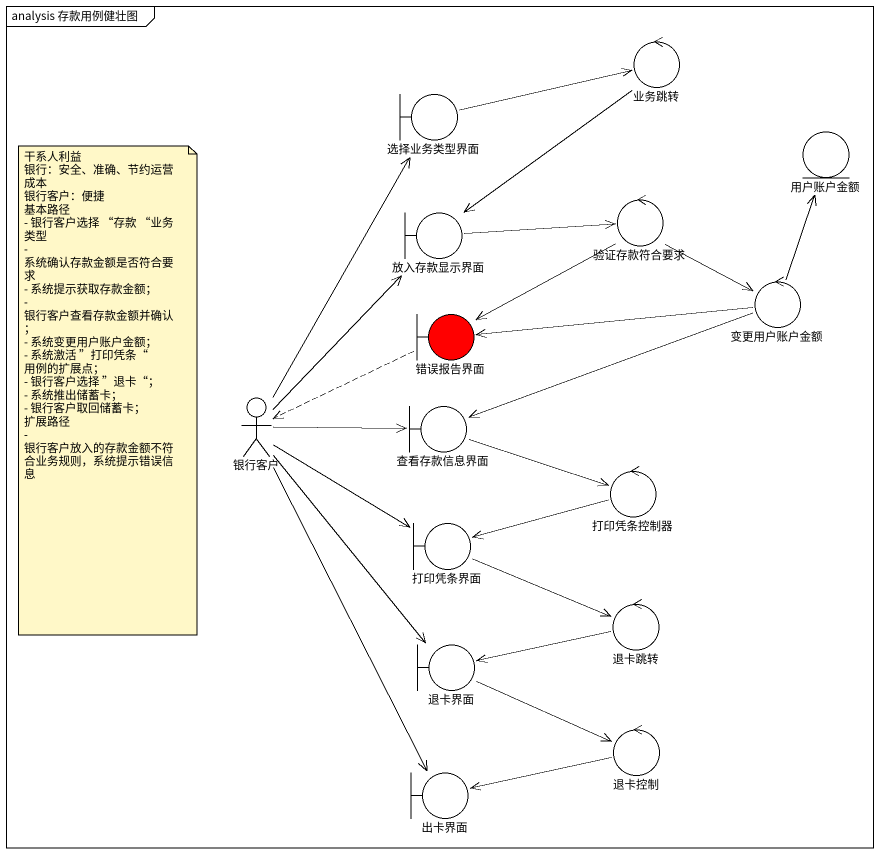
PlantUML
@startuml
mainframe analysis 存款用例健壮图
control 业务跳转
boundary 选择业务类型界面
entity 用户账户金额
control 验证存款符合要求
boundary 放入存款显示界面
control 变更用户账户金额
boundary 错误报告界面 #FF0000
actor 银行客户
boundary 查看存款信息界面
control 打印凭条控制器
boundary 打印凭条界面
control 退卡跳转
boundary 退卡界面
boundary 出卡界面
control 退卡控制
业务跳转 --> 放入存款显示界面
选择业务类型界面 -right-> 业务跳转
验证存款符合要求 --> 变更用户账户金额
验证存款符合要求 --> 错误报告界面
放入存款显示界面 -right-> 验证存款符合要求
变更用户账户金额 -up-> 用户账户金额
变更用户账户金额 -left-> 错误报告界面
变更用户账户金额 -left-> 查看存款信息界面
错误报告界面 .left.> 银行客户
银行客户 -up-> 选择业务类型界面
银行客户 -up-> 放入存款显示界面
银行客户 -right-> 查看存款信息界面
银行客户 -right-> 打印凭条界面
银行客户 --> 退卡界面
银行客户 --> 出卡界面
查看存款信息界面 -right-> 打印凭条控制器
打印凭条控制器 -left-> 打印凭条界面
打印凭条界面 -right-> 退卡跳转
退卡跳转 -left-> 退卡界面
退卡界面 -right-> 退卡控制
退卡控制 -left-> 出卡界面
note as N1
  干系人利益
  银行：安全、准确、节约运营成本
  银行客户：便捷
  基本路径
  - 银行客户选择 “存款 “业务 类型
  - 系统确认存款金额是否符合要求
  - 系统提示获取存款金额；
  - 银行客户查看存款金额并确认；
  - 系统变更用户账户金额；
  - 系统激活 ”打印凭条“ 用例的扩展点；
  - 银行客户选择 ”退卡“；
  - 系统推出储蓄卡；
  - 银行客户取回储蓄卡；
  扩展路径
  - 银行客户放入的存款金额不符合业务规则，系统提示错误信息
end note
@enduml
